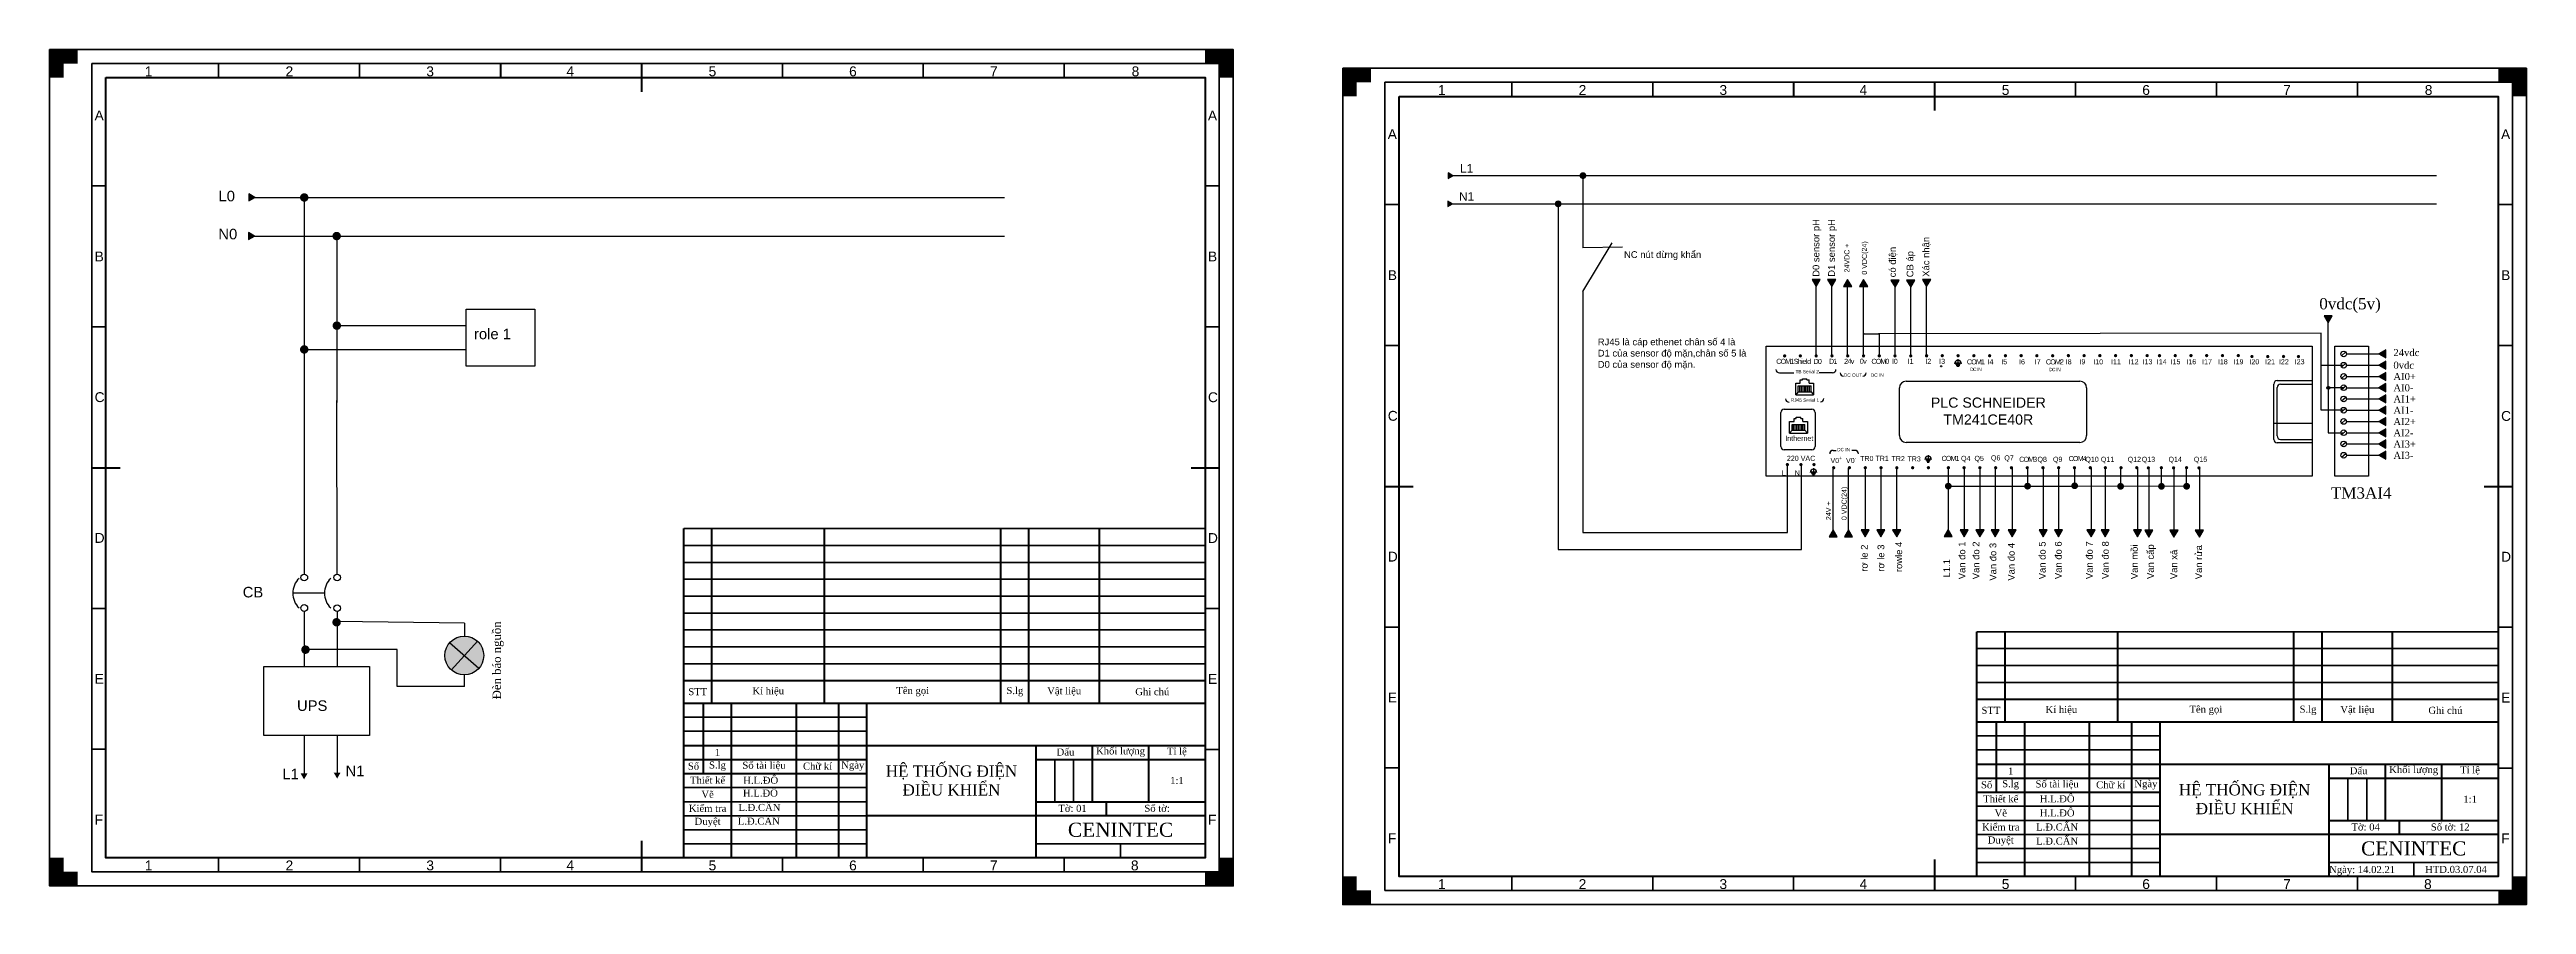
# Model space of a CAD drawing. Header units: inches. Extents: x 425 to 2523, y 1323 to 2367.
# Drawn here: x 433 to 1312, y 2063 to 2367 of the extents above; entities that cross this region are included whole.
import ezdxf

# ---------------------------------------------------------------- set-up
doc = ezdxf.new("R2010")
doc.units = ezdxf.units.IN
doc.header["$MEASUREMENT"] = 0
doc.linetypes.add('HIDDEN', pattern=[0.375, 0.25, -0.125])
for name, color, linetype in [('10', 1, 'Continuous'), ('2', 7, 'Continuous'), ('2t', 3, 'Continuous'), ('5', 5, 'HIDDEN'), ('MISC', 2, 'Continuous'), ('SYMS', 7, 'Continuous')]:
    doc.layers.add(name, color=color, linetype=linetype)
for name, color, linetype, lineweight in [('Khung ban ve', 5, 'Continuous', 70), ('Manh khung ten', 15, 'Continuous', 35), ('Net chu', 30, 'Continuous', 50), ('THIN', 5, 'Continuous', 25)]:
    doc.layers.add(name, color=color, linetype=linetype, lineweight=lineweight)
doc.styles.add('0907', font='arial.ttf', dxfattribs={"height": 20})
doc.styles.get("Standard").update_dxf_attribs({"font": 'times.ttf', "height": 4})
doc.styles.add('STYLE1', font='arial.ttf', dxfattribs={"height": 10})
doc.styles.add('WD', font='arial.ttf', dxfattribs={"height": 2.5})

# ---------------------------------------------------------------- blocks, each defined once
blk = doc.blocks.new('dau-xen')
at = {"layer": 'THIN'}
for points in [[(0, 0), (5, 0), (0, 10), (5, 10)], [(0, 5), (0, 0), (10, 5), (10, 0)]]:
    blk.add_solid(points, dxfattribs=at)
blk = doc.blocks.new('out')
blk.add_hatch(color=256).paths.add_polyline_path([(1893.94, 2268.02), (1892.74, 2265.95), (1895.14, 2265.95)])
blk.add_lwpolyline([(1893.94, 2268.02), (1892.74, 2265.95), (1895.14, 2265.95)], close=True)

msp = doc.modelspace()

# ---------------------------------------------------------------- hatches: boundary and pattern name
for points in [[(1076.84, 2284.97), (1075.4, 2282.47), (1078.28, 2282.47)], [(1071.5, 2196.09), (1070.06, 2193.6), (1072.94, 2193.6)]]:
    msp.add_hatch(color=256).paths.add_polyline_path(points)
h = msp.add_hatch(color=3)
edge = h.paths.add_edge_path()
edge.add_arc((1076.84, 2265.69), 0.32, 0, 360)
h = msp.add_hatch(color=3)
edge = h.paths.add_edge_path()
edge.add_arc((1082.3, 2265.69), 0.32, 0, 360)
h = msp.add_hatch(color=256)
edge = h.paths.add_edge_path()
edge.add_arc((1104.34, 2254.14), 0.209, 0, 360)
at = {"layer": '10'}
h = msp.add_hatch(color=3, dxfattribs=at)
h.dxf.hatch_style = 1
h.paths.add_polyline_path([(1242.18, 2246.52, 1), (1241.14, 2246.52, 1)])
at = {"layer": '2'}
for points in [[(931.12, 2321.8), (929.44, 2322.78), (929.44, 2320.83)], [(930.95, 2311.81), (929.27, 2312.78), (929.27, 2310.83)]]:
    msp.add_hatch(color=0, dxfattribs=at).paths.add_polyline_path(points)
at = {"layer": '2', "lineweight": 25}
for color, points in [(256, [(506.05, 2314.11), (503.95, 2315.32), (503.95, 2312.89)]), (256, [(505.95, 2300.38), (503.84, 2301.59), (503.84, 2299.16)]), (0, [(1161.22, 2257.93, 1), (1160.02, 2257.93, 1)]), (0, [(1161.26, 2257.93, 1), (1160.06, 2257.93, 1)]), (0, [(1161.26, 2257.93, 1), (1160.06, 2257.93, 1)]), (0, [(1166.81, 2257.93, 1), (1165.61, 2257.93, 1)]), (0, [(1178.02, 2257.93, 1), (1176.82, 2257.93, 1)]), (0, [(1182.39, 2257.93, 1), (1181.19, 2257.93, 1)]), (0, [(1187.98, 2257.93, 1), (1186.78, 2257.93, 1)]), (0, [(1193.54, 2257.94, 1), (1192.34, 2257.94, 1)]), (0, [(1193.59, 2257.94, 1), (1192.39, 2257.94, 1)]), (0, [(1193.59, 2257.94, 1), (1192.39, 2257.94, 1)]), (0, [(1199.14, 2257.94, 1), (1197.94, 2257.94, 1)]), (0, [(1204.75, 2257.93, 1), (1203.55, 2257.93, 1)]), (0, [(1210.35, 2257.94, 1), (1209.15, 2257.94, 1)]), (0, [(1049.39, 2257.83, 1), (1048.19, 2257.83, 1)]), (0, [(1049.43, 2257.83, 1), (1048.23, 2257.83, 1)]), (0, [(1054.98, 2257.83, 1), (1053.78, 2257.83, 1)]), (0, [(1060.59, 2257.82, 1), (1059.39, 2257.82, 1)]), (0, [(1066.19, 2257.83, 1), (1064.99, 2257.83, 1)]), (0, [(1071.79, 2257.82, 1), (1070.59, 2257.82, 1)]), (0, [(1077.39, 2257.82, 1), (1076.19, 2257.82, 1)]), (0, [(1082.95, 2257.83, 1), (1081.75, 2257.83, 1)]), (0, [(1082.99, 2257.83, 1), (1081.79, 2257.83, 1)]), (0, [(1082.99, 2257.83, 1), (1081.79, 2257.83, 1)]), (0, [(1088.54, 2257.83, 1), (1087.34, 2257.83, 1)]), (0, [(1094.15, 2257.82, 1), (1092.95, 2257.82, 1)]), (0, [(1099.74, 2257.89, 1), (1098.54, 2257.89, 1)]), (0, [(1099.75, 2257.83, 1), (1098.55, 2257.83, 1)]), (0, [(1099.78, 2257.89, 1), (1098.58, 2257.89, 1)]), (0, [(1105.33, 2257.89, 1), (1104.13, 2257.89, 1)]), (0, [(1110.94, 2257.88, 1), (1109.74, 2257.88, 1)]), (0, [(1116.54, 2257.89, 1), (1115.34, 2257.89, 1)]), (0, [(1122.14, 2257.88, 1), (1120.94, 2257.88, 1)]), (0, [(1127.74, 2257.88, 1), (1126.54, 2257.88, 1)]), (0, [(1133.3, 2257.89, 1), (1132.1, 2257.89, 1)]), (0, [(1133.34, 2257.89, 1), (1132.14, 2257.89, 1)]), (0, [(1133.34, 2257.89, 1), (1132.14, 2257.89, 1)]), (0, [(1138.89, 2257.89, 1), (1137.69, 2257.89, 1)]), (0, [(1144.5, 2257.88, 1), (1143.3, 2257.88, 1)]), (0, [(1150.07, 2257.92, 1), (1148.87, 2257.92, 1)]), (0, [(1150.1, 2257.89, 1), (1148.9, 2257.89, 1)]), (0, [(1155.66, 2257.92, 1), (1154.46, 2257.92, 1)]), (0, [(1172.42, 2257.92, 1), (1171.22, 2257.92, 1)]), (0, [(1182.42, 2257.89, 1), (1181.22, 2257.89, 1)]), (0, [(1215.2, 2257.61, 1), (1214, 2257.61, 1)]), (0, [(1220.81, 2257.6, 1), (1219.61, 2257.6, 1)]), (0, [(1226.41, 2257.61, 1), (1225.21, 2257.61, 1)]), (0, [(1231.7, 2257.6, 1), (1230.5, 2257.6, 1)]), (0, [(1050.38, 2219.23, 1), (1049.18, 2219.23, 1)]), (0, [(1055.18, 2219.23, 1), (1053.98, 2219.23, 1)]), (0, [(1059.81, 2219.23, 1), (1058.61, 2219.23, 1)]), (0, [(1066.81, 2218.11, 1), (1065.61, 2218.11, 1)]), (0, [(1072.4, 2218.11, 1), (1071.2, 2218.11, 1)]), (0, [(1078.01, 2218.1, 1), (1076.81, 2218.1, 1)]), (0, [(1083.61, 2218.11, 1), (1082.41, 2218.11, 1)]), (0, [(1089.21, 2218.1, 1), (1088.01, 2218.1, 1)]), (0, [(1094.81, 2218.1, 1), (1093.61, 2218.1, 1)]), (0, [(1100.41, 2218.11, 1), (1099.21, 2218.11, 1)]), (0, [(1107.47, 2218.11, 1), (1106.27, 2218.11, 1)]), (0, [(1107.51, 2218.11, 1), (1106.31, 2218.11, 1)]), (0, [(1113.06, 2218.11, 1), (1111.86, 2218.11, 1)]), (0, [(1118.67, 2218.1, 1), (1117.47, 2218.1, 1)]), (0, [(1124.28, 2218.11, 1), (1123.08, 2218.11, 1)]), (0, [(1129.88, 2218.1, 1), (1128.68, 2218.1, 1)]), (0, [(1135.47, 2218.1, 1), (1134.27, 2218.1, 1)]), (0, [(1141.03, 2218.11, 1), (1139.83, 2218.11, 1)]), (0, [(1141.07, 2218.11, 1), (1139.87, 2218.11, 1)]), (0, [(1141.07, 2218.11, 1), (1139.87, 2218.11, 1)]), (0, [(1146.62, 2218.11, 1), (1145.42, 2218.11, 1)]), (0, [(1152.23, 2218.1, 1), (1151.03, 2218.1, 1)]), (0, [(1157.83, 2218.11, 1), (1156.63, 2218.11, 1)]), (0, [(1163.2, 2218.1, 1), (1162, 2218.1, 1)]), (0, [(1168.76, 2218.11, 1), (1167.56, 2218.11, 1)]), (0, [(1174.35, 2218.11, 1), (1173.15, 2218.11, 1)]), (0, [(1178.46, 2218.06, 1), (1177.26, 2218.06, 1)]), (0, [(1183.06, 2218.11, 1), (1181.86, 2218.11, 1)]), (0, [(1187.4, 2218.06, 1), (1186.2, 2218.06, 1)]), (0, [(1192, 2218.11, 1), (1190.8, 2218.11, 1)]), (0, [(1196.4, 2218.06, 1), (1195.2, 2218.06, 1)]), (256, [(523.5, 2107.44), (524.72, 2109.54), (522.28, 2109.54)]), (256, [(535.24, 2107.72), (534.02, 2109.83), (536.45, 2109.83)])]:
    msp.add_hatch(color=color, dxfattribs=at).paths.add_polyline_path(points)
at = {"layer": 'SYMS'}
h = msp.add_hatch(color=3, dxfattribs=at)
h.dxf.hatch_style = 1
h.paths.add_polyline_path([(1243.08, 2272.02), (1240.21, 2272.02), (1241.65, 2269.52)])
h = msp.add_hatch(color=3, dxfattribs=at)
h.dxf.hatch_style = 1
h.paths.add_polyline_path([(585.5, 2146.85), (580.36, 2151.36), (575.77, 2146.27, 0.413839)])
h.paths.add_polyline_path([(575.77, 2146.27), (580.36, 2151.36), (575.13, 2155.95, 0.180276), (573.44, 2151.43, 0.214613)])
h.paths.add_polyline_path([(585.02, 2156.5, 0.423434), (575.13, 2155.95), (580.28, 2151.43), (580.43, 2151.43)])
h.paths.add_polyline_path([(585.02, 2156.5), (580.36, 2151.36), (585.5, 2146.85, 0.183637), (587.24, 2151.43, 0.20948)])

# ---------------------------------------------------------------- linework, layer by layer
at = {"color": 1}
for p, q in [((977.25, 2322.44), (977.25, 2296.14)), ((977.25, 2280.67), (977.25, 2195.16)), ((523.57, 2260.11), (580.97, 2260.11)), ((1049.84, 2195.16), (1049.84, 2218.61)), ((1106.86, 2218.14), (1106.86, 2211.57)), ((1135, 2218.06), (1135, 2211.57)), ((1151.7, 2218.19), (1151.7, 2211.7)), ((1168, 2218), (1168, 2211.51)), ((1182.5, 2211.51), (1182.5, 2218)), ((1191.44, 2211.51), (1191.44, 2218)), ((1106.86, 2211.57), (1123.66, 2211.57)), ((1106.86, 2211.57), (1106.86, 2196.14)), ((1123.66, 2211.57), (1151.85, 2211.57)), ((977.25, 2195.16), (1049.84, 2195.16))]:
    msp.add_line(p, q, dxfattribs=at)
for p, q in [((1060, 2258), (1060, 2282.46)), ((1065.5, 2258), (1065.5, 2282.46)), ((1087.96, 2257.81), (1087.96, 2282.26)), ((1093.53, 2257.81), (1093.53, 2282.26)), ((1099.18, 2258), (1099.18, 2282.46)), ((1076.84, 2265.69), (1076.84, 2265.69)), ((1046.93, 2251.83), (1052.02, 2251.83)), ((1065.81, 2251.83), (1061.09, 2251.83)), ((1111.35, 2255.2), (1109.24, 2255.2)), ((1111.13, 2254.82), (1109.46, 2254.82)), ((1110.91, 2254.44), (1109.68, 2254.44)), ((1110.69, 2254.06), (1109.9, 2254.06)), ((1110.3, 2256.66), (1110.3, 2255.2)), ((1052.76, 2244), (1052.76, 2248.19)), ((1052.76, 2248.19), (1054.34, 2248.19)), ((1053.64, 2245.05), (1052.76, 2244)), ((1052.76, 2244), (1059.1, 2244)), ((1053.64, 2245.05), (1053.64, 2247.14)), ((1053.64, 2247.14), (1058.22, 2247.14)), ((1053.64, 2245.05), (1058.22, 2245.05)), ((1054.21, 2245.05), (1054.21, 2247.14)), ((1054.34, 2249.29), (1055.13, 2249.29)), ((1054.34, 2248.19), (1054.34, 2249.29)), ((1054.78, 2245.05), (1054.78, 2247.14)), ((1055.13, 2249.67), (1056.72, 2249.67)), ((1055.13, 2249.29), (1055.13, 2249.67)), ((1055.35, 2245.05), (1055.35, 2247.14)), ((1055.93, 2245.05), (1055.93, 2247.14)), ((1056.5, 2245.05), (1056.5, 2247.14)), ((1056.72, 2249.29), (1056.72, 2249.67)), ((1056.72, 2249.29), (1057.51, 2249.29)), ((1057.07, 2245.05), (1057.07, 2247.14)), ((1057.51, 2248.19), (1057.51, 2249.29)), ((1057.51, 2248.19), (1059.1, 2248.19)), ((1057.65, 2245.05), (1057.65, 2247.14)), ((1058.22, 2245.05), (1058.22, 2247.14)), ((1058.22, 2245.05), (1059.1, 2244)), ((1059.1, 2248.19), (1059.1, 2244)), ((1089.51, 2229.5), (1089.51, 2246.46)), ((1091.91, 2248.86), (1153.56, 2248.86)), ((1155.96, 2246.46), (1155.96, 2229.5)), ((1222.36, 2228.12), (1222.36, 2247.83)), ((1223.56, 2249.03), (1236, 2249.03)), ((1223.56, 2229.39), (1223.56, 2246.56)), ((1224.76, 2247.76), (1236, 2247.76)), ((1236, 2249.03), (1236, 2226.92)), ((1047.43, 2225.7), (1047.43, 2237.68)), ((1048.63, 2238.88), (1058.43, 2238.88)), ((1050.54, 2230.34), (1050.54, 2234.53)), ((1050.54, 2234.53), (1052.13, 2234.53)), ((1051.42, 2231.4), (1051.42, 2233.48)), ((1051.42, 2233.48), (1056, 2233.48)), ((1052, 2231.4), (1052, 2233.48)), ((1052.13, 2235.63), (1052.92, 2235.63)), ((1052.13, 2234.53), (1052.13, 2235.63)), ((1052.57, 2231.4), (1052.57, 2233.48)), ((1052.92, 2236.02), (1054.51, 2236.02)), ((1052.92, 2235.63), (1052.92, 2236.02)), ((1053.14, 2231.4), (1053.14, 2233.48)), ((1053.71, 2231.4), (1053.71, 2233.48)), ((1054.29, 2231.4), (1054.29, 2233.48)), ((1054.51, 2235.63), (1054.51, 2236.02)), ((1054.51, 2235.63), (1055.3, 2235.63)), ((1054.86, 2231.4), (1054.86, 2233.48)), ((1055.3, 2234.53), (1055.3, 2235.63)), ((1055.3, 2234.53), (1056.88, 2234.53)), ((1055.43, 2231.4), (1055.43, 2233.48)), ((1056, 2231.4), (1056, 2233.48)), ((1056.88, 2234.53), (1056.88, 2230.34)), ((1059.63, 2237.68), (1059.63, 2225.7)), ((1222.36, 2233.94), (1236, 2233.94)), ((1058.43, 2224.5), (1048.63, 2224.5)), ((1051.42, 2231.4), (1050.54, 2230.34)), ((1050.54, 2230.34), (1056.88, 2230.34)), ((1051.42, 2231.4), (1056, 2231.4)), ((1056, 2231.4), (1056.88, 2230.34)), ((1065.98, 2224.28), (1067.11, 2224.28)), ((1073.76, 2224.28), (1072.63, 2224.28)), ((1153.56, 2227.1), (1091.91, 2227.1)), ((1236, 2226.92), (1223.56, 2226.92)), ((1224.76, 2228.19), (1236, 2228.19)), ((1060.09, 2216.55), (1057.99, 2216.55)), ((1059.87, 2216.17), (1058.21, 2216.17)), ((1059.65, 2215.79), (1058.42, 2215.79)), ((1059.43, 2215.41), (1058.64, 2215.41)), ((1059.04, 2218.01), (1059.04, 2216.55)), ((1077.4, 2218.06), (1077.4, 2193.6)), ((1082.94, 2218.06), (1082.94, 2193.6)), ((1088.55, 2218.06), (1088.55, 2193.6)), ((1100.78, 2221.15), (1098.68, 2221.15)), ((1100.56, 2220.77), (1098.89, 2220.77)), ((1100.34, 2220.39), (1099.11, 2220.39)), ((1100.12, 2220.01), (1099.33, 2220.01)), ((1099.73, 2222.61), (1099.73, 2221.15)), ((1112.49, 2218.06), (1112.49, 2193.6)), ((1118.1, 2218.06), (1118.1, 2193.6)), ((1123.5, 2218.06), (1123.5, 2193.6)), ((1129.5, 2218.06), (1129.5, 2193.6)), ((1140.5, 2218.06), (1140.5, 2193.6)), ((1146, 2218), (1146, 2193.54)), ((1157.5, 2218.06), (1157.5, 2193.6)), ((1162.5, 2218), (1162.5, 2193.54)), ((1174, 2218), (1174, 2193.54)), ((1178, 2217.96), (1178, 2193.5)), ((1186.94, 2217.96), (1186.94, 2193.5)), ((1195.94, 2217.96), (1195.94, 2193.5)), ((580.43, 2151.43), (580.28, 2151.43))]:
    msp.add_line(p, q)
at = {"color": 3}
for p, q in [((1071.16, 2257.85), (1071.16, 2283.3)), ((1076.84, 2257.83), (1076.84, 2283.3)), ((535.14, 2268.56), (580.78, 2268.56)), ((535.14, 2268.56), (535.14, 2241.3)), ((1076.84, 2265.69), (1082.3, 2265.69)), ((1082.3, 2265.69), (1082.3, 2258.11)), ((1066, 2193.6), (1066, 2218)), ((1071.5, 2193.6), (1071.5, 2218))]:
    msp.add_line(p, q, dxfattribs=at)
for points in [[(1076.84, 2284.97), (1075.4, 2282.47), (1078.28, 2282.47)], [(1071.5, 2196.09), (1070.06, 2193.6), (1072.94, 2193.6)]]:
    msp.add_lwpolyline(points, close=True)
at = {"color": 2}
msp.add_lwpolyline([(580.97, 2274.42), (605.36, 2274.42), (605.36, 2254.22), (580.97, 2254.22)], close=True, dxfattribs=at)
msp.add_circle((1104.34, 2254.14), 0.209)
for centre, radius, start, end in [((1046.93, 2253.03), 1.2, 180, 270), ((1065.81, 2253.03), 1.2, 270, 0), ((1069.73, 2251.8), 1.2, 180, 270), ((1076.55, 2251.8), 1.2, 270, 0), ((1110.3, 2255.03), 1.21, 0, 180), ((1050.36, 2242.58), 1.2, 180, 270), ((1061.47, 2242.69), 1.2, 271.31139, 1.31139), ((1091.91, 2246.46), 2.4, 90, 180), ((1153.56, 2246.46), 2.4, 0, 90), ((1223.56, 2247.83), 1.2, 90, 180), ((1224.76, 2246.56), 1.2, 90, 180), ((1048.63, 2237.68), 1.2, 90, 180), ((1058.43, 2237.68), 1.2, 0, 90), ((1048.63, 2225.7), 1.2, 180, 270), ((1058.43, 2225.7), 1.2, 270, 0), ((1065.98, 2223.08), 1.2, 90, 180), ((1073.76, 2223.08), 1.2, 0, 90), ((1091.91, 2229.5), 2.4, 180, 270), ((1153.56, 2229.5), 2.4, 270, 0), ((1223.56, 2228.12), 1.2, 180, 270), ((1224.76, 2229.39), 1.2, 180, 270), ((1059.04, 2216.39), 1.21, 0, 180), ((1099.73, 2220.98), 1.21, 0, 180)]:
    msp.add_arc(centre, radius, start, end)
at = {"layer": '10'}
for p, q in [((556.5, 2153.5), (523.57, 2153.5)), ((556.5, 2140.36), (556.5, 2153.5)), ((580.43, 2140.36), (556.5, 2140.36))]:
    msp.add_line(p, q, dxfattribs=at)
msp.add_circle((1241.66, 2246.52), 0.518, dxfattribs=at)
at = {"layer": '2', "color": 1}
msp.add_line((931.07, 2321.84), (1280.08, 2321.84), dxfattribs=at)
at = {"layer": '2', "color": 1, "lineweight": 25}
msp.add_line((506.17, 2314.08), (772.06, 2314.08), dxfattribs=at)
at = {"layer": '2', "color": 3}
msp.add_line((931.04, 2311.81), (1280.05, 2311.81), dxfattribs=at)
at = {"layer": '2', "color": 3, "lineweight": 25}
msp.add_line((505.92, 2300.38), (772.06, 2300.38), dxfattribs=at)
at = {"layer": '2', "color": 0, "lineweight": 25}
for p, q in [((585.52, 2146.83), (575.15, 2155.93)), ((575.74, 2146.24), (585.12, 2156.62))]:
    msp.add_line(p, q, dxfattribs=at)
at = {"layer": '2', "color": 0}
for points in [[(931.12, 2321.8), (929.44, 2322.78), (929.44, 2320.83)], [(930.95, 2311.81), (929.27, 2312.78), (929.27, 2310.83)]]:
    msp.add_lwpolyline(points, close=True, dxfattribs=at)
at = {"layer": '2', "color": 1}
for points, const_width in [([(977.25, 2321.24, 1), (977.25, 2322.44, 1)], 1.2), ([(523.57, 2313.33, 1), (523.57, 2314.83, 1)], 1.5), ([(523.57, 2259.36, 1), (523.57, 2260.86, 1)], 1.5), ([(1106.86, 2210.97, 1), (1106.86, 2212.17, 1)], 1.2), ([(1135, 2210.97, 1), (1135, 2212.17, 1)], 1.2), ([(1151.7, 2211.1, 1), (1151.7, 2212.3, 1)], 1.2), ([(1168, 2210.91, 1), (1168, 2212.11, 1)], 1.2), ([(1182.5, 2210.91, 1), (1182.5, 2212.11, 1)], 1.2), ([(1191.44, 2210.91, 1), (1191.44, 2212.11, 1)], 1.2), ([(524, 2152.75, 1), (524, 2154.25, 1)], 1.5)]:
    msp.add_lwpolyline(points, format="xyb", close=True, dxfattribs=dict(at, const_width=const_width))
at = {"layer": '2', "lineweight": 25}
for points in [[(506.05, 2314.11), (503.95, 2315.32), (503.95, 2312.89)], [(505.95, 2300.38), (503.84, 2301.59), (503.84, 2299.16)]]:
    msp.add_lwpolyline(points, close=True, dxfattribs=at)
at = {"layer": '2', "color": 3}
for points, const_width in [([(968.45, 2311.21, 1), (968.45, 2312.41, 1)], 1.2), ([(535.07, 2299.63, 1), (535.07, 2301.13, 1)], 1.5), ([(535.14, 2267.81, 1), (535.14, 2269.31, 1)], 1.5), ([(535.04, 2162.48, 1), (535.04, 2163.98, 1)], 1.5)]:
    msp.add_lwpolyline(points, format="xyb", close=True, dxfattribs=dict(at, const_width=const_width))
at = {"layer": '2', "color": 0, "lineweight": 25}
msp.add_lwpolyline([(1236, 2215.11), (1042.26, 2215.11), (1042.26, 2261.31), (1236, 2261.31)], dxfattribs=at)
msp.add_circle((580.34, 2151.43), 6.9, dxfattribs=at)
at = {"layer": '2t', "color": 1}
for p, q in [((968.45, 2311.81), (968.45, 2296.14)), ((968.45, 2296.14), (968.45, 2189.02)), ((1054.73, 2189.02), (1054.73, 2218.64)), ((968.45, 2189.02), (1054.73, 2189.02))]:
    msp.add_line(p, q, dxfattribs=at)
at = {"layer": '2t'}
for p, q in [((535.24, 2180.33), (535.14, 2242)), ((535.24, 2167.04), (535.24, 2147.5)), ((580.43, 2162.86), (535.24, 2163.5)), ((535.24, 2123), (535.24, 2109.8))]:
    msp.add_line(p, q, dxfattribs=at)
at = {"layer": '5', "color": 1, "linetype": 'ByBlock', "lineweight": 25}
for p, q in [((523.57, 2313.33), (523.57, 2241.3)), ((523.57, 2241.3), (523.57, 2180.33)), ((523.57, 2167.1), (523.57, 2147.5)), ((523.57, 2123), (523.57, 2109.3))]:
    msp.add_line(p, q, dxfattribs=at)
at = {"layer": '5', "color": 3, "linetype": 'ByBlock', "lineweight": 25}
msp.add_line((535.14, 2299.62), (535.14, 2268.56), dxfattribs=at)
at = {"layer": 'Khung ban ve'}
for p, q in [((643.2, 2361.63), (643.2, 2351.63)), ((1102, 2355), (1102, 2345)), ((448.2, 2218.13), (458.2, 2218.13)), ((838.2, 2218.13), (848.2, 2218.13)), ((907, 2211.5), (917, 2211.5)), ((1297, 2211.5), (1307, 2211.5)), ((658.2, 2134.51), (658.2, 2196.51)), ((668.2, 2134.51), (668.2, 2196.51)), ((708.2, 2134.51), (708.2, 2196.51)), ((770.7, 2134.51), (770.7, 2196.51)), ((780.7, 2134.51), (780.7, 2196.51)), ((805.7, 2134.51), (805.7, 2196.51)), ((1117, 2127.88), (1117, 2159.88)), ((1127, 2127.88), (1127, 2159.88)), ((1167, 2127.88), (1167, 2159.88)), ((1229.5, 2127.88), (1229.5, 2159.88)), ((1239.5, 2127.88), (1239.5, 2159.88)), ((1264.5, 2127.88), (1264.5, 2159.88)), ((658.2, 2142.51), (843.21, 2142.51)), ((1117, 2135.88), (1302.02, 2135.88)), ((658.2, 2079.51), (658.2, 2134.51)), ((658.2, 2134.51), (843.21, 2134.51)), ((665.2, 2109.51), (665.2, 2134.51)), ((675.2, 2079.51), (675.2, 2134.51)), ((698.2, 2079.51), (698.2, 2134.51)), ((713.2, 2079.51), (713.2, 2134.51)), ((723.2, 2079.51), (723.2, 2134.51)), ((843.2, 2129.51), (843.21, 2129.51)), ((1117, 2072.88), (1117, 2127.88)), ((1117, 2127.88), (1302.02, 2127.88)), ((1124, 2102.88), (1124, 2127.88)), ((1134, 2072.88), (1134, 2127.88)), ((1157, 2072.88), (1157, 2127.88)), ((1172, 2072.88), (1172, 2127.88)), ((1182, 2072.88), (1182, 2127.88)), ((658.2, 2119.51), (843.21, 2119.51)), ((783.2, 2079.51), (783.2, 2119.51)), ((803.2, 2099.51), (803.2, 2119.51)), ((823.2, 2099.51), (823.2, 2119.51)), ((843.2, 2124.51), (843.21, 2124.51)), ((1302, 2122.88), (1302.02, 2122.88)), ((658.2, 2114.51), (723.2, 2114.51)), ((658.2, 2109.51), (723.2, 2109.51)), ((783.2, 2114.51), (843.21, 2114.51)), ((843.2, 2109.51), (843.21, 2109.51)), ((1117, 2112.88), (1302.02, 2112.88)), ((1242, 2072.88), (1242, 2112.88)), ((1262, 2092.88), (1262, 2112.88)), ((1282, 2092.88), (1282, 2112.88)), ((1302, 2117.88), (1302.02, 2117.88)), ((843.2, 2104.51), (843.21, 2104.51)), ((1117, 2107.88), (1182, 2107.88)), ((1117, 2102.88), (1182, 2102.88)), ((1242, 2107.88), (1302.02, 2107.88)), ((1302, 2102.88), (1302.02, 2102.88)), ((843.2, 2094.51), (723.2, 2094.51)), ((783.2, 2099.51), (843.21, 2099.51)), ((808.2, 2094.51), (808.2, 2099.51)), ((1242, 2092.88), (1302.02, 2092.88)), ((1267, 2087.88), (1267, 2092.88)), ((1302, 2097.88), (1302.02, 2097.88)), ((643.2, 2085.56), (643.2, 2074.63)), ((843.2, 2089.51), (843.21, 2089.51)), ((1302, 2087.88), (1182, 2087.88)), ((1302, 2082.88), (1302.02, 2082.88)), ((1102, 2078.93), (1102, 2068))]:
    msp.add_line(p, q, dxfattribs=at)
for points in [[(453.2, 2356.63), (843.2, 2356.63), (843.2, 2079.63), (453.2, 2079.63)], [(912, 2350), (1302, 2350), (1302, 2073), (912, 2073)]]:
    msp.add_lwpolyline(points, close=True, dxfattribs=at)
at = {"layer": 'Manh khung ten'}
for p, q in [((493.2, 2361.63), (493.2, 2356.63)), ((543.2, 2361.63), (543.2, 2356.63)), ((693.2, 2361.63), (693.2, 2356.63)), ((743.2, 2361.63), (743.2, 2356.63)), ((793.2, 2361.63), (793.2, 2356.63)), ((952, 2355), (952, 2350)), ((1002, 2355), (1002, 2350)), ((1152, 2355), (1152, 2350)), ((1202, 2355), (1202, 2350)), ((1252, 2355), (1252, 2350)), ((453.16, 2318.17), (448.18, 2318.17)), ((848.16, 2318.17), (843.18, 2318.17)), ((911.97, 2311.54), (906.98, 2311.54)), ((1306.97, 2311.54), (1301.98, 2311.54)), ((453.18, 2268.13), (448.2, 2268.13)), ((848.18, 2268.13), (843.2, 2268.13)), ((911.98, 2261.5), (907, 2261.5)), ((1306.98, 2261.5), (1302, 2261.5)), ((658.2, 2196.51), (843.21, 2196.51)), ((658.2, 2190.51), (843.21, 2190.51)), ((658.2, 2184.51), (843.21, 2184.51)), ((658.2, 2178.51), (843.21, 2178.51)), ((658.2, 2172.51), (843.21, 2172.51)), ((453.18, 2168.17), (448.2, 2168.17)), ((658.2, 2166.51), (843.21, 2166.51)), ((848.18, 2168.13), (843.2, 2168.13)), ((658.2, 2160.51), (843.21, 2160.51)), ((658.2, 2154.51), (843.21, 2154.51)), ((911.98, 2161.54), (907, 2161.54)), ((1117, 2159.88), (1302.02, 2159.88)), ((1117, 2153.88), (1302.02, 2153.88)), ((1306.98, 2161.5), (1302, 2161.5)), ((658.2, 2148.51), (843.21, 2148.51)), ((1117, 2147.88), (1302.02, 2147.88)), ((1117, 2141.88), (1302.02, 2141.88)), ((658.2, 2129.51), (723.2, 2129.51)), ((453.2, 2118.13), (448.21, 2118.13)), ((658.2, 2124.51), (723.2, 2124.51)), ((848.2, 2118.1), (843.21, 2118.1)), ((1117, 2122.88), (1182, 2122.88)), ((789.86, 2099.51), (789.86, 2114.51)), ((796.53, 2099.51), (796.53, 2114.51)), ((912, 2111.5), (907.02, 2111.5)), ((1117, 2117.88), (1182, 2117.88)), ((1307, 2111.46), (1302.02, 2111.46)), ((658.2, 2104.51), (723.2, 2104.51)), ((1248.67, 2092.88), (1248.67, 2107.88)), ((1255.33, 2092.88), (1255.33, 2107.88)), ((658.2, 2099.51), (723.2, 2099.51)), ((658.2, 2094.51), (723.2, 2094.51)), ((1117, 2097.88), (1182, 2097.88)), ((1117, 2092.88), (1182, 2092.88)), ((658.2, 2089.51), (723.2, 2089.51)), ((658.2, 2084.51), (723.2, 2084.51)), ((783.2, 2084.51), (843.21, 2084.51)), ((813.21, 2084.51), (813.21, 2079.63)), ((1117, 2087.88), (1182, 2087.88)), ((1117, 2082.88), (1182, 2082.88)), ((493.2, 2079.63), (493.2, 2074.63)), ((543.2, 2079.63), (543.2, 2074.63)), ((593.2, 2079.63), (593.2, 2074.63)), ((693.2, 2079.63), (693.2, 2074.63)), ((743.2, 2079.63), (743.2, 2074.63)), ((793.2, 2079.63), (793.2, 2074.63)), ((1117, 2077.88), (1182, 2077.88)), ((1242, 2077.88), (1302.02, 2077.88)), ((1272.01, 2077.88), (1272.01, 2073)), ((952, 2073), (952, 2068)), ((1002, 2073), (1002, 2068)), ((1052, 2073), (1052, 2068)), ((1152, 2073), (1152, 2068)), ((1202, 2073), (1202, 2068)), ((1252, 2073), (1252, 2068))]:
    msp.add_line(p, q, dxfattribs=at)
at = {"layer": 'Manh khung ten', "lineweight": 25}
for points in [[(433.2, 2069.63), (853.2, 2069.63), (853.2, 2366.63), (433.2, 2366.63)], [(892, 2063), (1312, 2063), (1312, 2360), (892, 2360)]]:
    msp.add_lwpolyline(points, close=True, dxfattribs=at)
at = {"layer": 'Manh khung ten'}
for points in [[(433.2, 2366.63), (853.2, 2366.63), (853.2, 2069.63), (433.2, 2069.63)], [(448.2, 2361.63), (848.2, 2361.63), (848.2, 2074.63), (448.2, 2074.63)], [(892, 2360), (1312, 2360), (1312, 2063), (892, 2063)], [(907, 2355), (1307, 2355), (1307, 2068), (907, 2068)]]:
    msp.add_lwpolyline(points, close=True, dxfattribs=at)
at = {"layer": 'MISC'}
for p, q in [((977.25, 2280.67), (987.6, 2297.96)), ((991.22, 2296.42), (977.25, 2296.14)), ((1239.16, 2265.94), (1082.3, 2265.69)), ((1239.16, 2254.52), (1239.14, 2265.94))]:
    msp.add_line(p, q, dxfattribs=at)
at = {"layer": 'Net chu'}
for p, q in [((593.2, 2361.63), (593.2, 2356.63)), ((1052, 2355), (1052, 2350))]:
    msp.add_line(p, q, dxfattribs=at)
at = {"layer": 'SYMS', "color": 3}
for p, q in [((1241.66, 2247.04), (1241.66, 2269.54)), ((1241.66, 2246.01), (1241.66, 2230.54)), ((1247.16, 2246.52), (1242.18, 2246.52)), ((1241.66, 2230.54), (1247.16, 2230.54)), ((580.43, 2162.86), (580.43, 2158.33))]:
    msp.add_line(p, q, dxfattribs=at)
at = {"layer": 'SYMS'}
for p, q in [((1236, 2261.31), (1236, 2215.11)), ((1246.43, 2257.84), (1247.89, 2259.21)), ((1248.16, 2258.52), (1262.16, 2258.52)), ((1246.43, 2253.84), (1247.89, 2255.21)), ((1246.43, 2249.84), (1247.89, 2251.21)), ((1248.16, 2254.52), (1262.16, 2254.54)), ((1248.16, 2250.52), (1262.16, 2250.54)), ((1246.43, 2245.84), (1247.89, 2247.21)), ((1246.43, 2241.84), (1247.89, 2243.21)), ((1248.16, 2246.54), (1262.16, 2246.54)), ((1248.16, 2242.54), (1262.16, 2242.54)), ((1246.43, 2237.85), (1247.89, 2239.23)), ((1246.43, 2233.84), (1247.89, 2235.21)), ((1248.16, 2238.54), (1262.16, 2238.54)), ((1248.16, 2234.54), (1262.16, 2234.54)), ((1246.43, 2229.85), (1247.89, 2231.23)), ((1246.43, 2225.85), (1247.89, 2227.23)), ((1248.16, 2230.54), (1262.16, 2230.54)), ((1248.16, 2226.54), (1262.16, 2226.54)), ((1246.43, 2221.84), (1247.89, 2223.21)), ((1248.16, 2222.54), (1262.16, 2222.54)), ((530.74, 2173.55), (519.49, 2173.55))]:
    msp.add_line(p, q, dxfattribs=at)
at = {"layer": 'SYMS', "color": 2, "lineweight": 30}
for p, q in [((1239.16, 2238.54), (1239.16, 2254.52)), ((1239.16, 2254.52), (1247.16, 2254.52)), ((1247.16, 2238.54), (1239.16, 2238.54))]:
    msp.add_line(p, q, dxfattribs=at)
at = {"layer": 'SYMS', "color": 1}
for p, q in [((1151.7, 2211.7), (1191.44, 2211.51)), ((580.43, 2140.36), (580.43, 2144.54))]:
    msp.add_line(p, q, dxfattribs=at)
at = {"layer": 'SYMS'}
msp.add_lwpolyline([(1244, 2261.31), (1256, 2261.31), (1256, 2215.11), (1244, 2215.11)], close=True, dxfattribs=at)
at = {"layer": 'SYMS', "color": 2}
msp.add_lwpolyline([(509.24, 2147.5), (546.74, 2147.5), (546.74, 2123), (509.24, 2123)], close=True, dxfattribs=at)
at = {"layer": 'SYMS'}
for centre in [(1247.16, 2258.52), (1247.16, 2254.52), (1247.16, 2250.52), (1247.16, 2246.52), (1247.16, 2242.54), (1247.16, 2238.54), (1247.16, 2234.54), (1247.16, 2230.54), (1247.16, 2226.54), (1247.16, 2222.54)]:
    msp.add_circle(centre, 1, dxfattribs=at)
at = {"layer": 'SYMS', "color": 1}
for centre in [(523.57, 2179.13), (535.24, 2179.13), (523.57, 2168.3), (535.24, 2168.23)]:
    msp.add_circle(centre, 1.2, dxfattribs=at)
at = {"layer": 'SYMS'}
for centre in [(526.76, 2173.55), (538, 2173.55)]:
    msp.add_arc(centre, 7.27, 133.7326, 226.2674, dxfattribs=at)

# ---------------------------------------------------------------- block references
at = {"xscale": 1.2, "yscale": 1.2, "zscale": 1.2}
for p, rotation in [((3332.73, 5004.09), 180), ((3338.23, 5004.09), 180), ((3371.91, 5004.09), 180), ((3360.69, 5003.89), 180), ((3366.26, 5003.89), 180), ((3981.3, -14.21), 89.99999999998951), ((3981.3, -18.19), 89.99999999998951), ((3981.3, -22.19), 89.99999999998951), ((3981.3, -26.19), 89.99999999998951), ((3981.3, -30.19), 89.99999999998951), ((3981.3, -34.19), 89.99999999998951), ((3981.3, -38.19), 89.99999999998951), ((3981.3, -42.19), 89.99999999998951), ((3981.3, -46.19), 89.99999999998951), ((3981.3, -50.19), 89.99999999998951), ((3350.13, 4915.23), 180), ((3355.67, 4915.23), 180), ((3361.28, 4915.23), 180), ((3385.22, 4915.23), 180), ((3390.83, 4915.23), 180), ((3396.23, 4915.23), 180), ((3402.23, 4915.23), 180), ((3413.23, 4915.23), 180), ((3418.73, 4915.17), 180), ((3430.23, 4915.23), 180), ((3435.23, 4915.17), 180), ((3446.73, 4915.17), 180), ((3450.73, 4915.13), 180), ((3459.67, 4915.13), 180), ((3468.67, 4915.13), 180)]:
    msp.add_blockref('out', p, dxfattribs=dict(at, rotation=rotation))
for p in [(-1201.57, -436.66), (-1206.73, -525.54), (-1165.87, -525.49)]:
    msp.add_blockref('out', p, dxfattribs=at)
at = {"color": 3, "xscale": 1.2, "yscale": 1.2, "zscale": 1.2, "rotation": 179.9999999999895}
msp.add_blockref('out', (3514.38, 4991.15), dxfattribs=at)
at = {"layer": 'Manh khung ten', "xscale": -1, "rotation": 180}
for p in [(433.2, 2366.63), (892, 2360)]:
    msp.add_blockref('dau-xen', p, dxfattribs=at)
at = {"layer": 'Manh khung ten', "rotation": 180}
for p in [(853.2, 2366.63), (1312, 2360)]:
    msp.add_blockref('dau-xen', p, dxfattribs=at)
at = {"layer": 'Manh khung ten'}
for p in [(433.2, 2069.63), (892, 2063)]:
    msp.add_blockref('dau-xen', p, dxfattribs=at)
at = {"layer": 'Manh khung ten', "xscale": -1}
for p in [(853.2, 2069.63), (1312, 2063)]:
    msp.add_blockref('dau-xen', p, dxfattribs=at)

# ---------------------------------------------------------------- texts
at = {"attachment_point": 5}
for s, insert, char_height, width in [('HỆ THỐNG ĐIỆN ĐIỀU KHIỂN', (753.2, 2107.01), 4, 60), ('1:1', (833.21, 2107.01), 2.5, 20.0168), ('HỆ THỐNG ĐIỆN ĐIỀU KHIỂN', (1212, 2100.38), 4, 60), ('1:1', (1292.01, 2100.38), 2.5, 20.0168), ('{\\fTimes New Roman|b0|i0|c238|p18;HTD.0}3{\\fTimes New Roman|b0|i0|c238|p18;.0}7{\\fTimes New Roman|b0|i0|c238|p18;.}04', (1287, 2075.44), 2.5, 29.9915)]:
    msp.add_mtext(s, dxfattribs=dict(at, insert=insert, char_height=char_height, width=width))
at = {"color": 2, "linetype": 'ByBlock', "lineweight": 25, "insert": (1242, 2076.66), "char_height": 2.5, "width": 30.0084, "attachment_point": 1}
msp.add_mtext('{\\fTimes New Roman|b0|i0|c0|p18;Ngày: 14.02.21}', dxfattribs=at)
at = {"layer": '2', "color": 0, "attachment_point": 1, "rotation": 90, "style": 'WD'}
for s, insert, char_height, width in [('D0 sensor pH', (1058.74, 2285.92), 2.4, 24.6997), ('D1 sensor pH', (1064.24, 2285.92), 2.4, 24.6997), ('24VDC +', (1069.99, 2287.47), 1.8, 27.2678), ('0 VDC(24)', (1076.21, 2286.65), 1.8, 27.2678), ('CB áp', (1092.09, 2285.73), 2.4, 24.6997), ('Xác nhận', (1097.74, 2285.92), 2.4, 24.6997), ('24V +', (1063.5, 2199.5), 1.8, 27.2678), ('0 VDC(24)', (1069, 2199.5), 1.8, 27.2678), ('rơ le 2', (1075.87, 2181.18), 2.4, 24.6997), ('rơ le 3', (1081.76, 2181.18), 2.4, 24.6997), ('rowle 4', (1088.1, 2181.03), 2.4, 24.6997), ('Van đo 1', (1110.5, 2178.5), 2.4, 24.6997), ('Van đo 2', (1115.5, 2178.5), 2.4, 24.6997), ('Van đo 3', (1121.5, 2178), 2.4, 24.6997), ('Van đo 4', (1128, 2178), 2.4, 24.6997), ('Van đo 5', (1139, 2178.5), 2.4, 24.6997), ('Van đo 6', (1144.7, 2178.55), 2.4, 24.6997), ('Van đo 7', (1155.7, 2178.55), 2.4, 24.6997), ('Van đo 8', (1161.4, 2178.6), 2.4, 24.6997), ('Van mồi', (1171.7, 2178.55), 2.4, 24.6997), ('Van cấp', (1177.4, 2178.6), 2.4, 24.6997), ('Van xả', (1185.7, 2178.55), 2.4, 24.6997), ('Van rửa', (1194.5, 2178.5), 2.4, 24.6997), ('L1.1', (1105.13, 2179.14), 2.4, 24.6997)]:
    msp.add_mtext(s, dxfattribs=dict(at, insert=insert, char_height=char_height, width=width))
at = {"layer": '2', "color": 0, "lineweight": 25, "insert": (1085.86, 2285.73), "char_height": 2.4, "width": 29.374, "attachment_point": 1, "rotation": 90, "style": 'WD'}
msp.add_mtext('có điện ', dxfattribs=at)
at = {"layer": '2', "color": 0, "lineweight": 25, "style": 'WD'}
for s, insert, char_height, width, attachment_point in [('{\\Q1;\\W0.8;\\T0.8;COM1\\P}', (1045.81, 2256.79), 1.8, 1.8362, 1), ('{\\Q1;\\W0.8;\\T0.8;Shield\\P}', (1052.03, 2256.79), 1.8, 1.8362, 1), ('TB Serial 2', (1052.66, 2252.84), 1.2, 8.6194, 1), ('{\\Q1;\\W0.8;\\T0.8;D0\\P}', (1059.05, 2256.76), 1.8, 1.8362, 1), ('{\\Q1;\\W0.8;\\T0.8;D1\\P}', (1064.54, 2256.79), 1.8, 1.8362, 1), ('DC OUT', (1069.82, 2251.6), 1.2, 8.6194, 1), ('{\\Q1;\\W0.8;\\T0.8;24v\\P}', (1069.89, 2256.79), 1.8, 1.8362, 1), ('{\\Q1;\\W0.8;\\T0.8;0v\\P}', (1075.47, 2256.82), 1.8, 1.8362, 1), ('DC IN', (1079.37, 2251.6), 1.2, 8.6194, 1), ('{\\Q1;\\W0.8;\\T0.8;COM0\\P}', (1079.57, 2256.79), 1.8, 1.8362, 1), ('I0     I1      I2    I3', (1086.85, 2256.8), 1.8, 20.6349, 1), ('{\\Q1;\\W0.8;\\T0.8;COM1 \\P\\H0.66667x;   DC IN}', (1113.46, 2256.62), 1.8, 5.2334, 1), ('I4    I5      I6     I7', (1120.78, 2256.63), 1.8, 20.6349, 1), ('{\\Q1;\\W0.8;\\T0.8;COM2 \\P\\H0.66667x;   DC IN}', (1141.48, 2256.59), 1.8, 5.2334, 1), ('I8    I9    I10    I11    I12  I13', (1148.53, 2256.64), 1.8, 30.7879, 1), ('I14  I15   I16   I17   I18   I19   I20   I21  I22   I23', (1180.85, 2256.64), 1.8, 58.097, 1), ('RJ45 Serial 1', (1050.99, 2242.72), 1.2, 10.6466, 1), ('PLC SCHNEIDER\\PTM241CE40R', (1121.08, 2238.21), 3.6, 50.0555, 5), ('Inthernet', (1049.05, 2229.46), 1.8, 11.3511, 1), ('DC IN', (1067.45, 2225.16), 1.2, 5.1901, 1), ('L', (1047.83, 2217.14), 1.8, 1.8362, 1), ('220 VAC', (1049.61, 2222.35), 1.8, 11.3511, 1), ('N', (1052.39, 2217.14), 1.8, 1.8362, 1), ('\\A1;V0{\\H0.7x;\\S+^ ;\\H1.429x;  }V0{\\H0.7x;\\S-^ ;}', (1065.07, 2222.2), 1.8, 11.6039, 1), ('TR0', (1075.57, 2222.29), 1.8, 1.8362, 1), ('TR1', (1080.99, 2222.34), 1.8, 1.8362, 1), ('TR2', (1086.71, 2222.24), 1.8, 1.8362, 1), ('TR3', (1092.36, 2222.15), 1.8, 1.8362, 1), ('{\\Q1;\\W0.8;\\T0.8;COM1\\P}', (1104.45, 2222.33), 1.8, 1.8362, 1), ('Q4  Q5', (1111.39, 2222.33), 1.8, 7.982, 1), ('Q6  Q7', (1122, 2222.5), 1.8, 7.982, 1), ('{\\Q1;\\W0.8;\\T0.8;COM3\\P}', (1132, 2222), 1.8, 1.8362, 1), ('Q8', (1138.5, 2222), 1.8, 7.982, 1), ('Q9', (1144, 2222), 1.8, 7.982, 1), ('{\\Q1;\\W0.8;\\T0.8;COM4\\P}', (1149.54, 2222.27), 1.8, 1.8362, 1), ('Q10', (1155.5, 2222), 1.8, 7.982, 1), ('Q11', (1161, 2222), 1.8, 7.982, 1), ('Q12', (1170.5, 2222), 1.8, 7.982, 1), ('Q13', (1175.5, 2222), 1.8, 7.982, 1), ('Q14', (1185, 2222), 1.8, 7.982, 1), ('Q15', (1194, 2222), 1.8, 7.982, 1)]:
    msp.add_mtext(s, dxfattribs=dict(at, insert=insert, char_height=char_height, width=width, attachment_point=attachment_point))
at = {"layer": 'Net chu', "style": '0907'}
for s, p in [('1', (467, 2357.13)), ('2', (516.93, 2357.13)), ('3', (566.88, 2357.13)), ('4', (616.58, 2357.13)), ('5', (667.03, 2357.13)), ('6', (716.88, 2357.13)), ('7', (766.87, 2357.13)), ('8', (817.12, 2357.13)), ('1', (925.81, 2350.5)), ('2', (975.73, 2350.5)), ('3', (1025.68, 2350.5)), ('4', (1075.38, 2350.5)), ('5', (1125.84, 2350.5)), ('6', (1175.69, 2350.5)), ('7', (1225.67, 2350.5)), ('8', (1275.92, 2350.5)), ('A', (449.18, 2341.46)), ('A', (844.18, 2341.43)), ('A', (907.98, 2334.83)), ('A', (1302.98, 2334.79)), ('B', (449.2, 2291.39)), ('B', (844.2, 2291.39)), ('B', (908, 2284.75)), ('B', (1303, 2284.75)), ('C', (449.2, 2241.43)), ('C', (844.2, 2241.39)), ('C', (908, 2234.79)), ('C', (1303, 2234.75)), ('D', (449.2, 2191.43)), ('D', (844.2, 2191.39)), ('D', (908, 2184.79)), ('D', (1303, 2184.75)), ('E', (449.21, 2141.39)), ('E', (844.21, 2141.35)), ('E', (908.02, 2134.75)), ('E', (1303.02, 2134.72)), ('F', (449.21, 2091.39)), ('F', (844.21, 2091.35)), ('F', (908.02, 2084.75)), ('F', (1303.02, 2084.72)), ('1', (467, 2075.13)), ('2', (516.93, 2075.13)), ('3', (566.88, 2075.13)), ('4', (616.58, 2075.13)), ('5', (667.03, 2075.13)), ('6', (716.88, 2075.13)), ('7', (766.87, 2075.13)), ('8', (816.87, 2075.13)), ('1', (925.81, 2068.5)), ('2', (975.73, 2068.5)), ('3', (1025.68, 2068.5)), ('4', (1075.38, 2068.5)), ('5', (1125.84, 2068.5)), ('6', (1175.69, 2068.5)), ('7', (1225.67, 2068.5)), ('8', (1275.67, 2068.5))]:
    msp.add_text(s, height=3.5, dxfattribs=at).set_placement(p)
at = {"layer": 'Net chu', "attachment_point": 5}
for s, insert, char_height, width in [('{\\fTimes New Roman|b0|i0|c238|p18;S}TT', (663.19, 2138.57), 2.5, 10.0169), ('Kí hiệu', (688.19, 2138.57), 2.5, 40.0169), ('Tên gọi', (739.44, 2138.57), 2.5, 62.5169), ('{\\fTimes New Roman|b0|i0|c238|p18;S}.lg', (775.69, 2138.57), 2.5, 10.0169), ('Vật liệu', (793.19, 2138.57), 2.5, 25.0169), ('Ghi chú', (824.44, 2138.57), 2.5, 37.5168), ('{\\fTimes New Roman|b0|i0|c238|p18;S}TT', (1121.99, 2131.94), 2.5, 10.0169), ('Kí hiệu', (1146.99, 2131.94), 2.5, 40.0169), ('Tên gọi', (1198.24, 2131.94), 2.5, 62.5169), ('{\\fTimes New Roman|b0|i0|c238|p18;S}.lg', (1234.49, 2131.94), 2.5, 10.0169), ('Vật liệu', (1251.99, 2131.94), 2.5, 25.0169), ('Ghi chú', (1283.24, 2131.94), 2.5, 37.5168), ('1', (670.2, 2117.01), 2.5, 10), (' Dấu', (793.18, 2117.13), 2.5, 120.0168), ('Khối lượng', (813.18, 2117.13), 2.5, 120.0168), ('Tỉ lệ', (833.18, 2117.13), 2.5, 120.0168), ('Số', (661.68, 2112.13), 2.5, 7), ('S.lg', (670.18, 2112.13), 2.5, 10), ('Số tài liệu', (686.68, 2112.13), 2.5, 23), ('H.L.ĐÔ', (685.52, 2107.08), 2.5, 23.0169), ('Chữ kí', (705.68, 2112.13), 2.5, 15), ('Ngày', (718.18, 2112.13), 2.5, 10), ('1', (1129, 2110.38), 2.5, 10), (' Dấu', (1251.98, 2110.5), 2.5, 120.0168), ('Khối lượng', (1271.98, 2110.5), 2.5, 120.0168), ('Tỉ lệ', (1291.98, 2110.5), 2.5, 120.0168), ('Thiết kế', (666.68, 2107.13), 2.5, 17), ('Vẽ', (666.68, 2102.13), 2.5, 17), ('H.L.ĐÔ', (685.41, 2102.54), 2.5, 23.0169), ('Số', (1120.48, 2105.5), 2.5, 7), ('Thiết kế', (1125.48, 2100.5), 2.5, 17), ('S.lg', (1128.98, 2105.5), 2.5, 10), ('Số tài liệu', (1145.48, 2105.5), 2.5, 23), ('H.L.ĐÔ', (1145.49, 2100.5), 2.5, 23.0169), ('Chữ kí', (1164.48, 2105.5), 2.5, 15), ('Ngày', (1176.98, 2105.5), 2.5, 10), ('{\\fTimes New Roman|b0|i0|c186|p18;Kiểm tra}', (666.68, 2097.13), 2.5, 17), ('Duyệt', (666.68, 2092.13), 2.5, 17), ('L.Đ.CẨN', (684.85, 2092.58), 2.5, 23.0169), ('L.Đ.CẨN', (685.07, 2097.45), 2.5, 23.0169), ('{\\fTimes New Roman|b0|i0|c186|p18; Tờ:} 01', (795.68, 2097.13), 2.5, 25), ('CENINTEC', (813.18, 2089.51), 5, 60), ('{\\fTimes New Roman|b0|i0|c186|p18; Số tờ:}', (825.68, 2097.13), 2.5, 35), ('{\\fTimes New Roman|b0|i0|c186|p18;Kiểm tra}', (1125.48, 2090.5), 2.5, 17), ('Vẽ', (1125.48, 2095.5), 2.5, 17), ('L.Đ.CẨN', (1145.49, 2090.5), 2.5, 23.0169), ('H.L.ĐÔ', (1145.49, 2095.5), 2.5, 23.0169), ('{\\fTimes New Roman|b0|i0|c186|p18; Tờ:} 04', (1254.48, 2090.5), 2.5, 25), ('{\\fTimes New Roman|b0|i0|c186|p18; Số tờ:} 12', (1284.48, 2090.5), 2.5, 35), ('Duyệt', (1125.48, 2085.5), 2.5, 17), ('L.Đ.CẨN', (1145.49, 2085.5), 2.5, 23.0169), ('CENINTEC', (1272, 2082.88), 5, 60)]:
    msp.add_mtext(s, dxfattribs=dict(at, insert=insert, char_height=char_height, width=width))
at = {"layer": 'SYMS', "color": 1, "attachment_point": 1, "style": 'WD'}
for s, insert, char_height, width in [('{\\C0;L1}', (933.65, 2325.95), 3, 11.2638), ('{\\C0;L0}', (493.15, 2316.47), 3.75, 21.0749), ('{\\C0;N1}', (933.27, 2315.95), 3, 8.2552), ('{\\C0;N0}', (493.1, 2302.97), 3.75, 10.319)]:
    msp.add_mtext(s, dxfattribs=dict(at, insert=insert, char_height=char_height, width=width))
at = {"layer": 'SYMS', "char_height": 2.4, "attachment_point": 1, "style": 'STYLE1'}
for s, insert in [('NC nút dừng khẩn', (991.81, 2295)), ('RJ45 là cáp ethenet chân số 4 là D1 của sensor độ mặn,chân số 5 là D0 của sensor độ mặn.', (982.5, 2264))]:
    msp.add_mtext_dynamic_manual_height_columns(s, width=53.5, gutter_width=50, heights=[0], dxfattribs=dict(at, insert=insert))
at = {"layer": 'SYMS', "attachment_point": 1}
for s, width, insert, char_height in [('0vdc(5v)', 9.4271, (1238.5, 2278.35), 4), ('24vdc', 17.9099, (1264.79, 2260.26), 2.5), ('AI0+', 17.9099, (1264.79, 2251.76), 2.5), ('0vdc', 17.9099, (1264.79, 2255.76), 2.5), ('AI0-', 7.9099, (1264.79, 2247.76), 2.5), ('AI1+', 17.9099, (1264.79, 2243.76), 2.5), ('AI1-', 17.9099, (1264.79, 2239.76), 2.5), ('AI2+', 17.9099, (1264.79, 2235.76), 2.5), ('AI2-', 7.9099, (1264.79, 2231.76), 2.5), ('AI3+', 17.9099, (1264.79, 2227.76), 2.5), ('AI3-', 17.9099, (1264.79, 2223.76), 2.5), ('TM3AI4', 35.221, (1242.62, 2211.15), 4)]:
    msp.add_mtext_dynamic_manual_height_columns(s, width=width, gutter_width=50, heights=[0], dxfattribs=dict(at, insert=insert, char_height=char_height))
at = {"layer": 'SYMS', "color": 3, "lineweight": 25, "char_height": 3.75, "attachment_point": 1, "style": 'WD'}
for s, insert, width in [('{\\C256;role 1}', (583.8, 2267.51), 28.1304), ('{\\C256;CB}', (501.74, 2175.8), 10.319), ('{\\C256;UPS}', (521, 2135.5), 10.319)]:
    msp.add_mtext(s, dxfattribs=dict(at, insert=insert, width=width))
at = {"layer": 'SYMS', "color": 3, "lineweight": 25, "insert": (590.36, 2135.86), "char_height": 3, "width": 29.6594, "attachment_point": 1, "rotation": 90, "style": 'WD'}
msp.add_mtext('{\\fTimes New Roman|b0|i0|c0|p18;\\C0;Đèn báo nguồn}', dxfattribs=at)
at = {"layer": 'SYMS', "color": 1, "lineweight": 25, "char_height": 3.75, "width": 21.0749, "attachment_point": 1, "style": 'WD'}
for s, insert in [('{\\C0;L1}', (515.79, 2111.21)), ('{\\C0;N1}', (538.24, 2112.3))]:
    msp.add_mtext(s, dxfattribs=dict(at, insert=insert))

doc.saveas('drawing.dxf')
